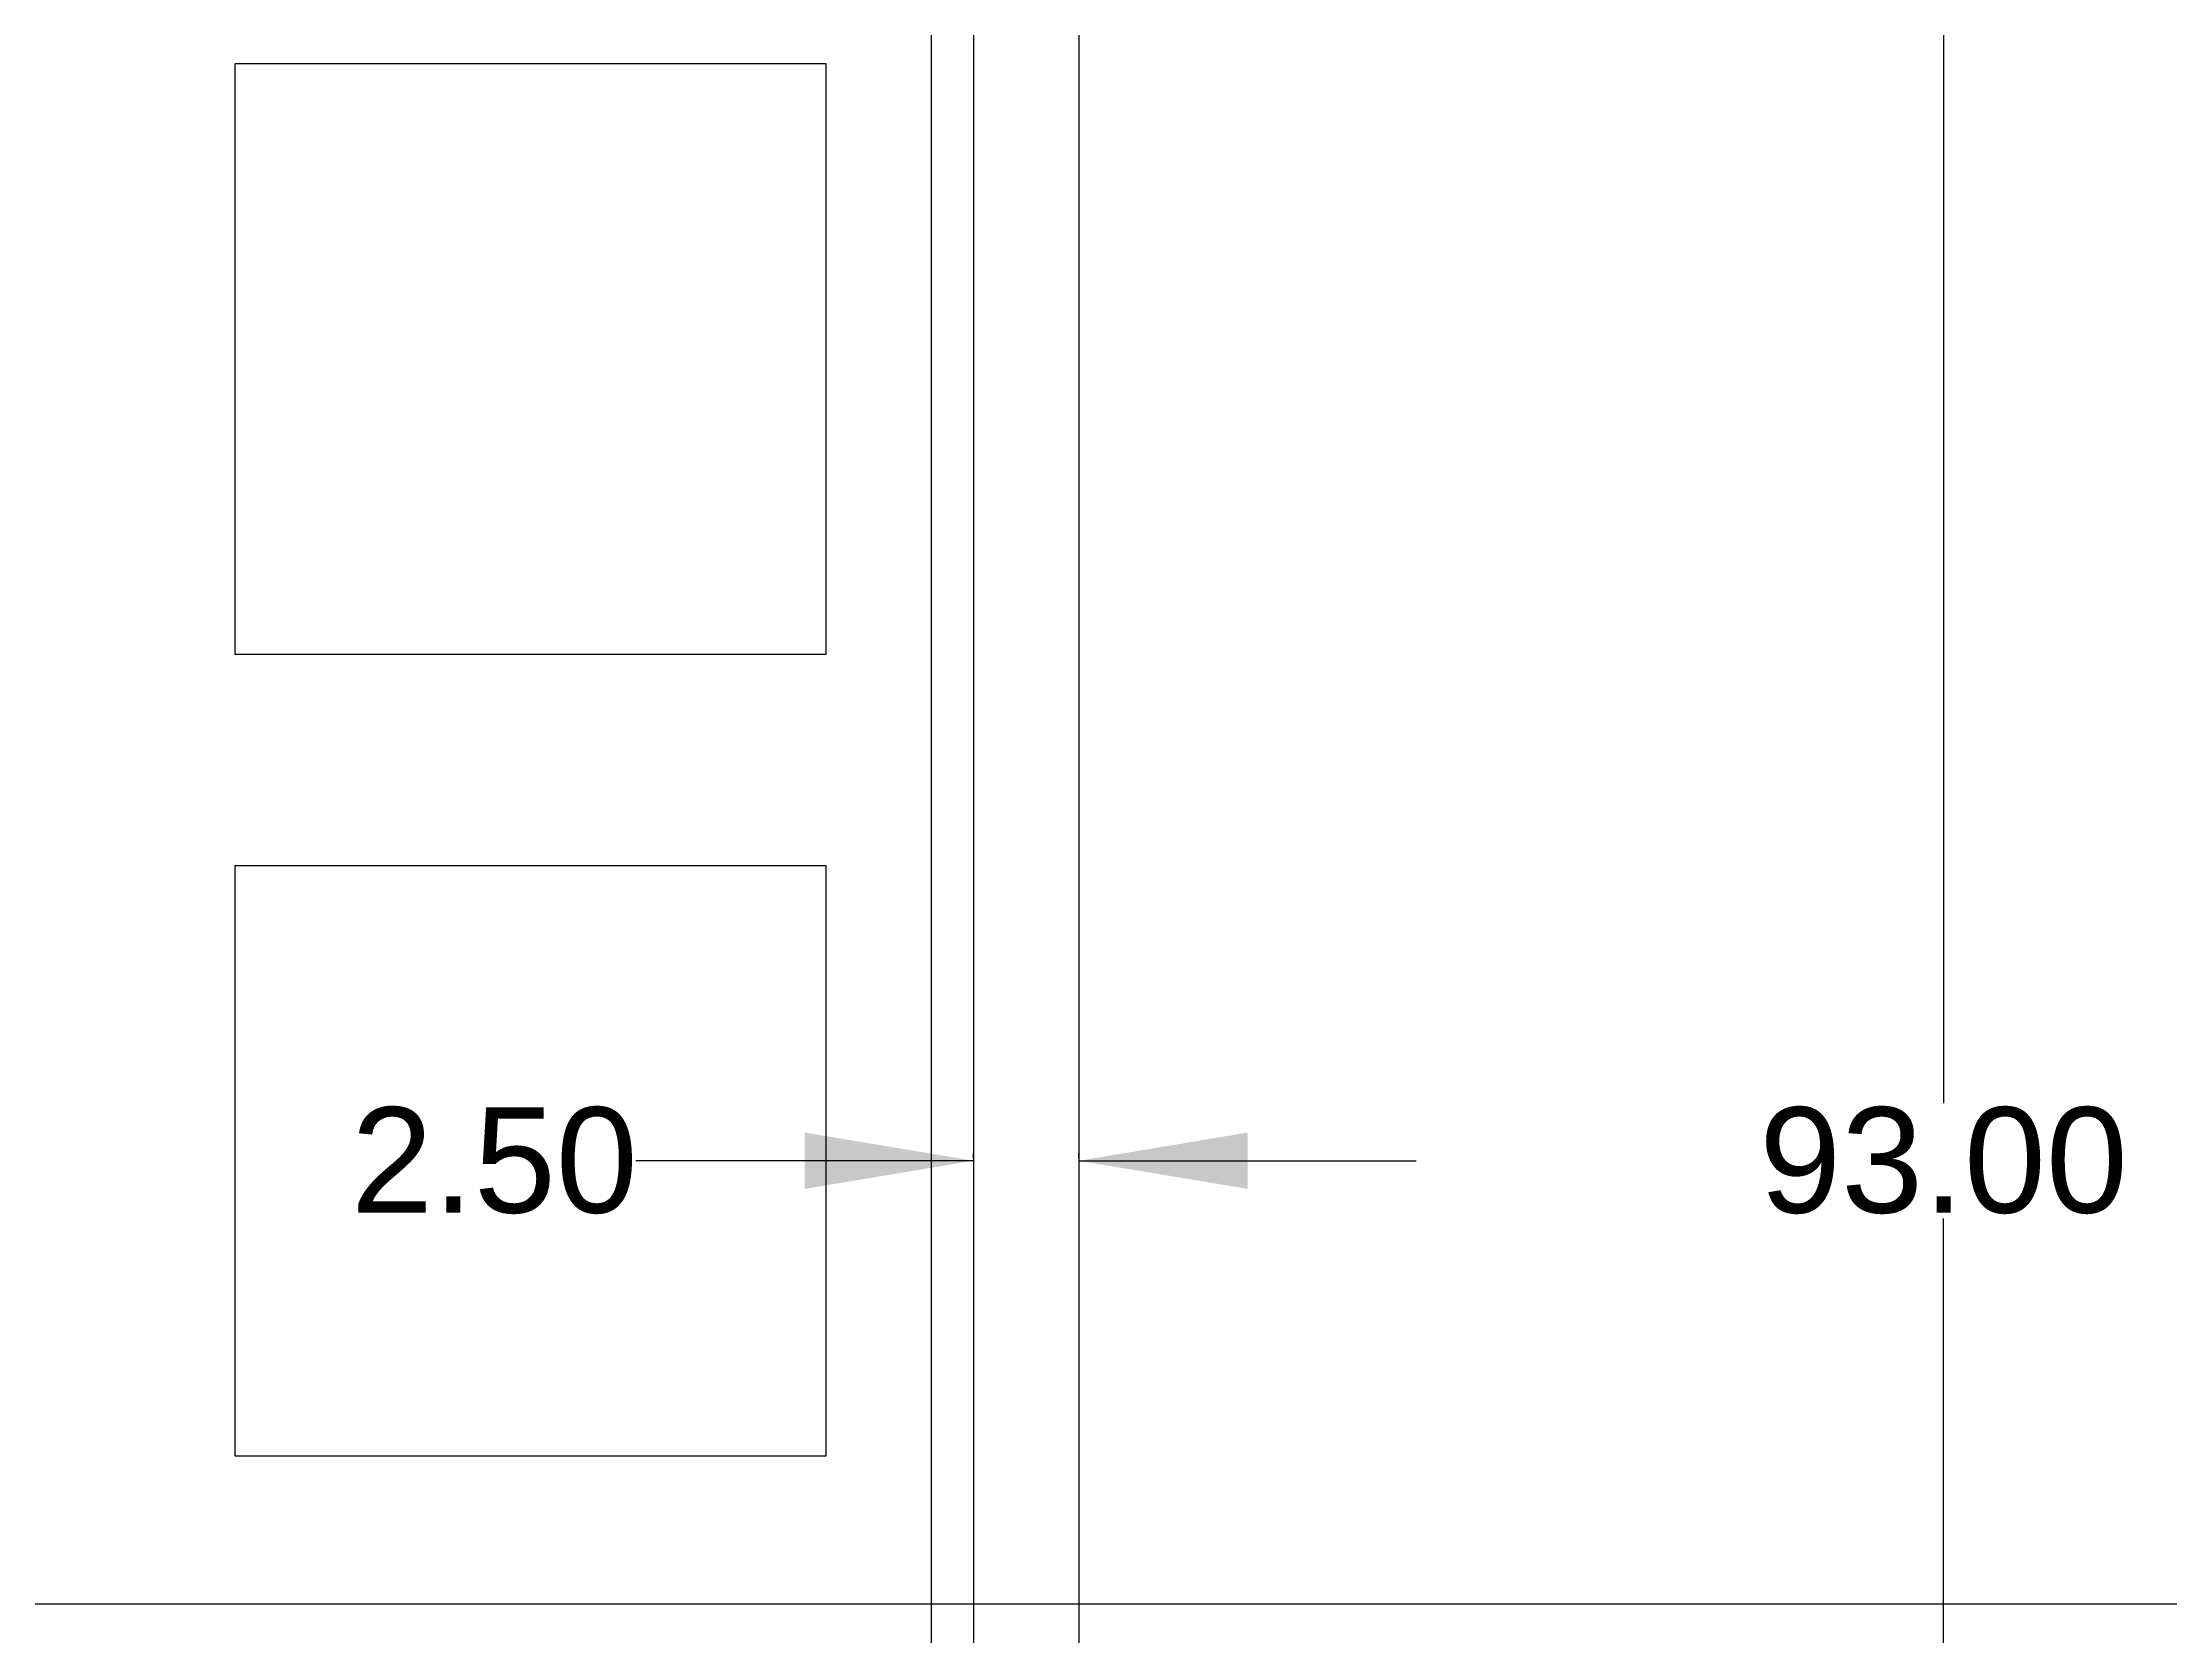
# Model space of a CAD drawing. Header units: inches. Extents: x -112 to 396, y -171 to 147.
# Drawn here: x 263.9 to 314.4, y 36.2 to 74 of the extents above; entities that cross this region are included whole.
import ezdxf

# ---------------------------------------------------------------- set-up
doc = ezdxf.new("R2010")
doc.units = ezdxf.units.IN
doc.header["$MEASUREMENT"] = 0
doc.layers.get('0').update_dxf_attribs({"color": 2})
doc.layers.add('case', color=7, linetype='Continuous')
doc.layers.add('quote', color=8, linetype='Continuous')
doc.styles.get("Standard").update_dxf_attribs({"font": 'arial.ttf', "height": 2.5})
doc.dimstyles.get("Standard").update_dxf_attribs({"dimtxt": 0.18, "dimasz": 4, "dimexe": 0.18, "dimexo": 0.0625, "dimgap": 0.09, "dimtad": 0, "dimtih": 1, "dimtoh": 1, "dimzin": 0, "dimdsep": 46, "dimtxsty": 'Standard', "dimcen": 0.09, "dimadec": 0, "dimazin": 0, "dimtfac": 1, "dimtofl": 0, "dimtmove": 0, "dimatfit": 3, "dimfxl": 1, "dimtolj": 1, "dimtzin": 0, "dimarcsym": 0})

# ---------------------------------------------------------------- blocks, each defined once
blk = doc.blocks.new('*D22')
at = {"layer": 'Defpoints', "color": 0}
for p in [(288.5, 94.5), (288.5, 0.5), (326, 0.5)]:
    blk.add_point(p, dxfattribs=at)
at = {"layer": 'quote', "color": 0, "lineweight": -2}
for p, q in [((288.562, 94.5), (326.18, 94.5)), ((326, 90.5), (326, 48.866)), ((326, 4.5), (326, 46.134)), ((288.562, 0.5), (326.18, 0.5))]:
    blk.add_line(p, q, dxfattribs=at)
at = {"layer": 'quote', "color": 0}
for points in [[(326.667, 90.5), (325.333, 90.5), (326, 94.5)], [(325.333, 4.5), (326.667, 4.5), (326, 0.5)]]:
    blk.add_solid(points, dxfattribs=at)
at = {"layer": 'quote', "color": 0, "insert": (326, 47.5), "char_height": 2.5, "attachment_point": 5}
blk.add_mtext('\\A1;94.00', dxfattribs=at)
blk = doc.blocks.new('*D23')
at = {"layer": 'Defpoints', "color": 0}
for p in [(286, 94), (286, 1), (309, 1)]:
    blk.add_point(p, dxfattribs=at)
at = {"layer": 'quote', "color": 0, "lineweight": -2}
for p, q in [((286.062, 94), (309.18, 94)), ((309, 90), (309, 48.867)), ((309, 5), (309, 46.133)), ((286.062, 1), (309.18, 1))]:
    blk.add_line(p, q, dxfattribs=at)
at = {"layer": 'quote', "color": 0}
for points in [[(309.667, 90), (308.333, 90), (309, 94)], [(308.333, 5), (309.667, 5), (309, 1)]]:
    blk.add_solid(points, dxfattribs=at)
at = {"layer": 'quote', "color": 0, "insert": (309, 47.5), "char_height": 2.5, "attachment_point": 5}
blk.add_mtext('\\A1;93.00', dxfattribs=at)
blk = doc.blocks.new('*D42')
at = {"layer": 'Defpoints', "color": 0}
for p in [(185, 98.5), (392, 98.5), (185, 37)]:
    blk.add_point(p, dxfattribs=at)
at = {"layer": 'quote', "color": 0, "lineweight": -2}
for p, q in [((185.062, 98.5), (392.18, 98.5)), ((392, 94.5), (392, 69.117)), ((392, 41), (392, 66.383)), ((185.062, 37), (392.18, 37))]:
    blk.add_line(p, q, dxfattribs=at)
at = {"layer": 'quote', "color": 0}
for points in [[(392.667, 94.5), (391.333, 94.5), (392, 98.5)], [(391.333, 41), (392.667, 41), (392, 37)]]:
    blk.add_solid(points, dxfattribs=at)
at = {"layer": 'quote', "color": 0, "insert": (392, 67.75), "char_height": 2.5, "attachment_point": 5}
blk.add_mtext('\\A1;61.50', dxfattribs=at)
blk = doc.blocks.new('*D53')
at = {"layer": 'Defpoints', "color": 0}
for p in [(286, 47.5), (288.5, 47.5), (288.5, 47.5)]:
    blk.add_point(p, dxfattribs=at)
at = {"layer": 'quote', "color": 0, "lineweight": -2}
for p, q in [((286, 47.5), (278, 47.5)), ((286, 47.5), (278, 47.5)), ((286, 47.562), (286, 47.68)), ((288.5, 47.562), (288.5, 47.68)), ((288.5, 47.5), (296.5, 47.5))]:
    blk.add_line(p, q, dxfattribs=at)
at = {"layer": 'quote', "color": 0}
for points in [[(282, 46.833), (282, 48.167), (286, 47.5)], [(292.5, 48.167), (292.5, 46.833), (288.5, 47.5)]]:
    blk.add_solid(points, dxfattribs=at)
at = {"layer": 'quote', "color": 0, "insert": (274.646, 47.5), "char_height": 2.5, "attachment_point": 5}
blk.add_mtext('\\A1;2.50', dxfattribs=at)

msp = doc.modelspace()

# ---------------------------------------------------------------- linework, layer by layer
for p, q in [((285, 93.5), (285, 1.5)), ((268.5, 73.5), (282.5, 73.5)), ((268.5, 59.5), (268.5, 73.5)), ((282.5, 73.5), (282.5, 59.5)), ((282.5, 59.5), (268.5, 59.5)), ((268.5, 54.5), (282.5, 54.5)), ((268.5, 40.5), (268.5, 54.5)), ((282.5, 54.5), (282.5, 40.5)), ((282.5, 40.5), (268.5, 40.5))]:
    msp.add_line(p, q)
at = {"layer": 'case'}
for p, q in [((288.5, 94.5), (288.5, 0.5)), ((286, 94), (286, 1))]:
    msp.add_line(p, q, dxfattribs=at)

# ---------------------------------------------------------------- dimensions: what is measured, and where the dimension line sits
at = {"layer": 'quote'}
dim = msp.add_linear_dim(base=(392, 98.5), p1=(185, 37), p2=(185, 98.5), angle=90, dimstyle='Standard', dxfattribs=at)
dim.commit()
dim.dimension.update_dxf_attribs({"geometry": '*D42', "text_midpoint": (392, 67.75)})
for base, p1, p2, picture, middle in [((326, 0.5), (288.5, 94.5), (288.5, 0.5), '*D22', (326, 47.5)), ((309, 1), (286, 94), (286, 1), '*D23', (309, 47.5))]:
    dim = msp.add_linear_dim(base=base, p1=p1, p2=p2, angle=90, dimstyle='Standard', dxfattribs=at)
    dim.commit()
    dim.dimension.update_dxf_attribs({"geometry": picture, "text_midpoint": middle, "dimtype": 160})
dim = msp.add_linear_dim(base=(288.5, 47.5), p1=(286, 47.5), p2=(288.5, 47.5), dimstyle='Standard', dxfattribs=at)
dim.commit()
dim.dimension.update_dxf_attribs({"geometry": '*D53', "text_midpoint": (274.646, 47.5), "dimtype": 160})

doc.saveas('drawing.dxf')
